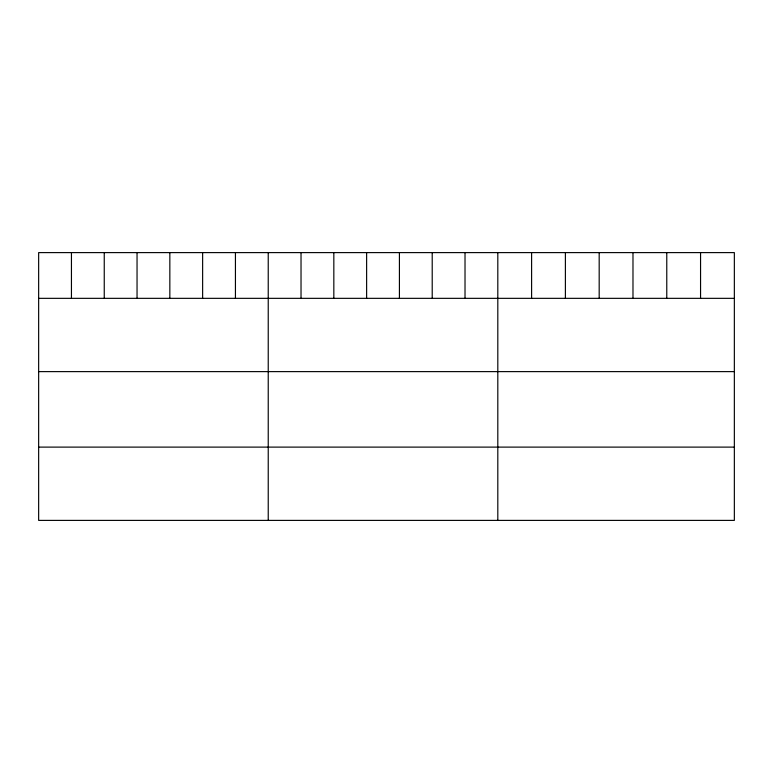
<?xml version="1.0" encoding="UTF-8"?>
<svg xmlns="http://www.w3.org/2000/svg" width="773" height="773" viewBox="0 0 773 773"><rect width="100%" height="100%" fill="white"/><g stroke="black" fill="none" stroke-linecap="round" stroke-linejoin="round"><path stroke-width="1.16" d="M734.35 298.339L734.35 520.393L38.65 520.393L38.65 252.607L734.35 252.607L734.35 298.339L38.65 298.339M38.65 371.62L734.35 371.62M38.65 447.113L734.35 447.113M700.56 252.607L700.56 298.339M666.77 252.607L666.77 298.339M632.981 252.607L632.981 298.339M599.181 252.607L599.181 298.339M565.392 252.607L565.392 298.339M531.602 252.607L531.602 298.339M497.812 252.607L497.812 520.393M465.017 252.607L465.017 298.339M432.213 252.607L432.213 298.339M399.419 252.607L399.419 298.339M366.624 252.607L366.624 298.339M333.83 252.607L333.83 298.339M301.026 252.607L301.026 298.339M268.231 252.607L268.231 520.393M235.436 252.607L235.436 298.339M202.632 252.607L202.632 298.339M169.838 252.607L169.838 298.339M137.043 252.607L137.043 298.339M104.249 252.607L104.249 298.339M71.445 252.607L71.445 298.339"/></g></svg>
